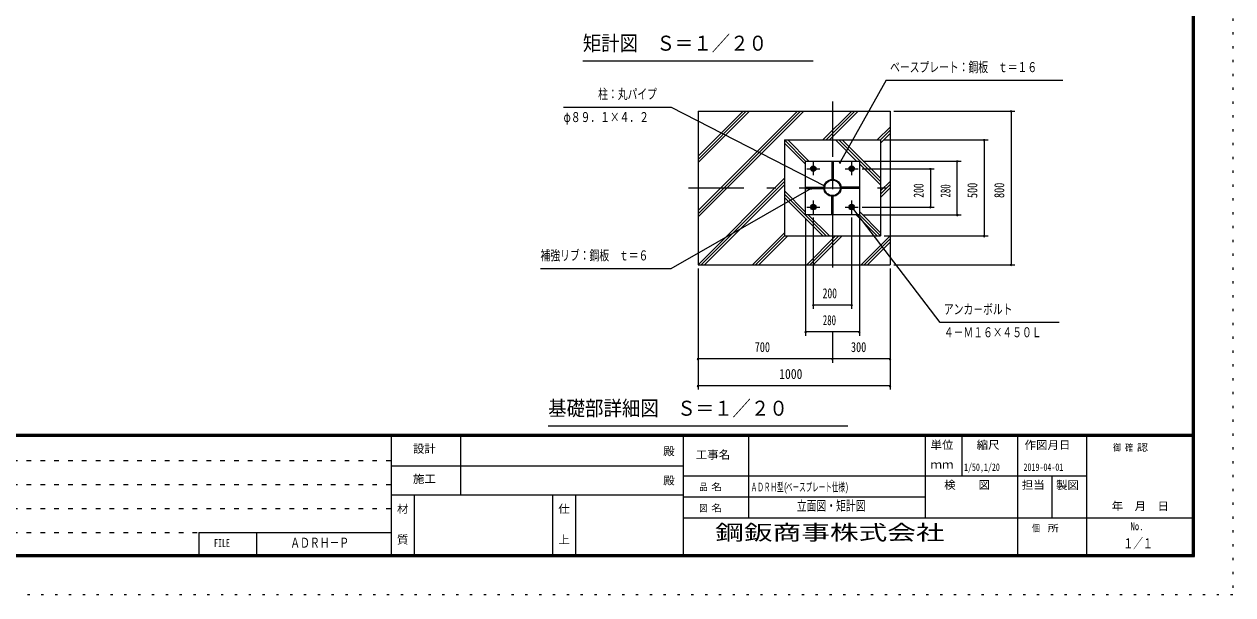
# Model space of a CAD drawing. Units: millimetres, scale not verified, with parts at other scales. Extents: x -25342 to 25343, y -10500 to 10500.
# Drawn here: x 9610 to 25343, y -10500 to -3075 of the extents above; entities that cross this region are included whole.
import ezdxf
from ezdxf.enums import TextEntityAlignment as Align

# ---------------------------------------------------------------- set-up
doc = ezdxf.new("R2010")
doc.units = ezdxf.units.MM
doc.header["$LTSCALE"] = 60
for name, pattern in [('USER1', [3, 1, -2]), ('USER3', [24, 12, -5, 2, -5]), ('USER4', [3, 0.5, -2.5])]:
    doc.linetypes.add(name, pattern=pattern)
doc.layers.add('0-1_0-F1TEXT', color=7, linetype='Continuous')
doc.layers.add('0-E_2-5DIM', color=7, linetype='Continuous')
for name, color, linetype, lineweight in [('0-6_2-02BOLD', 7, 'Continuous', 18), ('0-8_2-22CENTER', 3, 'USER3', 18), ('0-9_2-42THIN', 4, 'Continuous', 18), ('0-A_2-52DIM', 3, 'Continuous', 18), ('0-B_2-62HATCH', 2, 'Continuous', 18), ('0-C_F-F1PAPER', 5, 'Continuous', 18), ('0-D_F-E_J_ADD', 5, 'USER4', 18)]:
    doc.layers.add(name, color=color, linetype=linetype, lineweight=lineweight)
doc.styles.add('ＭＳ ゴシック', font='')
doc.styles.get('ＭＳ ゴシック').set_extended_font_data('MS Gothic')

msp = doc.modelspace()

# ---------------------------------------------------------------- linework, layer by layer
at = {"layer": '0-6_2-02BOLD'}
for p, q in [((18381.19, -4205.07), (20881.19, -4205.07)), ((18381.19, -4205.07), (18381.19, -6205.07)), ((20881.19, -4205.07), (20881.19, -6205.07)), ((19506.19, -4580.07), (19506.19, -5830.07)), ((19781.19, -4855.07), (20481.19, -4855.07)), ((19781.19, -5555.07), (19781.19, -4855.07)), ((20123.69, -4856.19), (20123.69, -5093.69)), ((20481.19, -4855.07), (20481.19, -5555.07)), ((19868.92, -4933.82), (19856.66, -4955.07)), ((19856.66, -4955.07), (19868.92, -4976.32)), ((19868.92, -4976.32), (19893.46, -4976.32)), ((20368.92, -4933.82), (20393.46, -4933.82)), ((20368.92, -4976.32), (20393.46, -4976.32)), ((20393.46, -4933.82), (20405.73, -4955.07)), ((20405.73, -4955.07), (20393.46, -4976.32)), ((20123.69, -5043.69), (20138.69, -5043.69)), ((20123.69, -5093.69), (20138.69, -5093.69)), ((19782.32, -5212.57), (20019.82, -5212.57)), ((19969.82, -5212.57), (19969.82, -5197.57)), ((20019.82, -5212.57), (20019.82, -5197.57)), ((20123.69, -5553.94), (20123.69, -5316.44)), ((20480.06, -5197.57), (20242.57, -5197.57)), ((20242.57, -5197.57), (20242.57, -5212.57)), ((20292.57, -5197.57), (20292.57, -5212.57)), ((19868.92, -5433.82), (19893.46, -5433.82)), ((19893.46, -5433.82), (19905.73, -5455.07)), ((19905.73, -5455.07), (19893.46, -5476.32)), ((20138.69, -5366.44), (20123.69, -5366.44)), ((20368.92, -5433.82), (20393.46, -5433.82)), ((20368.92, -5476.32), (20393.46, -5476.32)), ((20393.46, -5433.82), (20405.73, -5455.07)), ((20405.73, -5455.07), (20393.46, -5476.32)), ((20481.19, -5555.07), (19781.19, -5555.07)), ((20138.69, -5553.94), (20123.69, -5553.94)), ((19506.19, -5830.07), (20756.19, -5830.07)), ((18381.19, -6205.07), (20881.19, -6205.07))]:
    msp.add_line(p, q, dxfattribs=at)
for points in [[(19506.19, -4580.07), (20756.19, -4580.07), (20756.19, -5830.07)], [(20123.69, -4856.19), (20138.69, -4856.19), (20138.69, -5093.69)], [(19868.92, -4933.82), (19893.46, -4933.82), (19905.73, -4955.07), (19893.46, -4976.32)], [(20368.92, -4933.82), (20356.65, -4955.07), (20368.92, -4976.32)], [(19782.32, -5212.57), (19782.32, -5197.57), (20019.82, -5197.57)], [(20138.69, -5553.94), (20138.69, -5316.44), (20123.69, -5316.44)], [(20480.06, -5197.57), (20480.06, -5212.57), (20242.57, -5212.57)], [(19868.92, -5433.82), (19856.66, -5455.07), (19868.92, -5476.32), (19893.46, -5476.32)], [(20368.92, -5433.82), (20356.65, -5455.07), (20368.92, -5476.32)]]:
    msp.add_lwpolyline(points, dxfattribs=at)
for centre, radius in [((19881.19, -4955.07), 35), ((19881.19, -4955.07), 26.88), ((19881.19, -4955.07), 20.62), ((19881.19, -4955.07), 15), ((20381.19, -4955.07), 35), ((20381.19, -4955.07), 26.88), ((20381.19, -4955.07), 20.62), ((20381.19, -4955.07), 15), ((20131.19, -5205.07), 111.38), ((20131.19, -5205.07), 100.88), ((19881.19, -5455.07), 35), ((19881.19, -5455.07), 26.88), ((19881.19, -5455.07), 20.62), ((19881.19, -5455.07), 15), ((20381.19, -5455.07), 35), ((20381.19, -5455.07), 26.88), ((20381.19, -5455.07), 20.62), ((20381.19, -5455.07), 15)]:
    msp.add_circle(centre, radius, dxfattribs=at)
at = {"layer": '0-8_2-22CENTER'}
for p, q in [((20131.19, -4080.07), (20131.19, -6330.07)), ((19881.19, -4869.71), (19881.19, -5040.43)), ((20381.19, -4869.71), (20381.19, -5040.43)), ((19795.83, -4955.07), (19966.55, -4955.07)), ((20295.83, -4955.07), (20466.55, -4955.07)), ((18256.19, -5205.07), (21006.19, -5205.07)), ((19795.83, -5455.07), (19966.55, -5455.07)), ((19881.19, -5369.71), (19881.19, -5540.43)), ((20295.83, -5455.07), (20466.55, -5455.07)), ((20381.19, -5369.71), (20381.19, -5540.43))]:
    msp.add_line(p, q, dxfattribs=at)
at = {"layer": '0-9_2-42THIN'}
for centre in [(19881.19, -4955.07), (20381.19, -4955.07), (19881.19, -5455.07), (20381.19, -5455.07)]:
    msp.add_circle(centre, 11.25, dxfattribs=at)
at = {"layer": '0-A_2-52DIM'}
for p, q in [((19881.19, -3555.07), (16881.19, -3555.07)), ((20831.19, -3805.07), (20229.97, -4871.48)), ((20831.19, -3805.07), (23131.2, -3805.07)), ((16631.19, -4155.07), (18031.19, -4155.07)), ((18031.19, -4155.07), (20027.73, -5179.76)), ((20931.19, -4205.07), (22506.19, -4205.07)), ((22466.19, -4205.07), (22446.19, -4205.07)), ((22456.19, -4205.07), (22456.19, -6205.07)), ((20806.19, -4580.07), (22156.19, -4580.07)), ((22116.19, -4580.07), (22096.19, -4580.07)), ((22106.19, -4580.07), (22106.19, -5830.07)), ((20239.97, -4871.48), (20219.97, -4871.48)), ((20531.19, -4855.07), (21806.19, -4855.07)), ((21766.19, -4855.07), (21746.19, -4855.07)), ((21756.19, -5555.07), (21756.19, -4855.07)), ((20516.55, -4955.07), (21456.19, -4955.07)), ((21416.19, -4955.07), (21396.19, -4955.07)), ((21406.19, -4955.07), (21406.19, -5455.07)), ((20037.73, -5179.76), (20017.73, -5179.76)), ((18031.19, -6255.07), (19856.28, -5209.02)), ((19866.28, -5209.02), (19846.28, -5209.02)), ((20405.31, -5467.87), (20385.31, -5467.87)), ((21531.19, -6955.07), (20395.31, -5467.87)), ((20516.55, -5455.07), (21456.19, -5455.07)), ((21416.19, -5455.07), (21396.19, -5455.07)), ((19781.19, -5605.07), (19781.19, -7130.07)), ((19881.19, -5590.43), (19881.19, -6780.07)), ((20381.19, -5590.43), (20381.19, -6780.07)), ((20481.19, -5605.07), (20481.19, -7130.07)), ((20531.19, -5555.07), (21806.19, -5555.07)), ((21766.19, -5555.07), (21746.19, -5555.07)), ((20806.19, -5830.07), (22156.19, -5830.07)), ((22116.19, -5830.07), (22096.19, -5830.07)), ((16331.19, -6255.07), (18031.19, -6255.07)), ((18381.19, -6255.07), (18381.19, -7830.07)), ((20881.19, -6255.07), (20881.19, -7830.07)), ((20931.19, -6205.07), (22506.19, -6205.07)), ((22466.19, -6205.07), (22446.19, -6205.07)), ((19891.19, -6730.07), (19871.19, -6730.07)), ((20381.19, -6730.07), (19881.19, -6730.07)), ((20391.19, -6730.07), (20371.19, -6730.07)), ((23081.19, -6955.07), (21531.19, -6955.07)), ((19791.19, -7080.07), (19771.19, -7080.07)), ((20481.19, -7080.07), (19781.19, -7080.07)), ((20131.19, -7080.07), (20131.19, -7480.07)), ((20491.19, -7080.07), (20471.19, -7080.07)), ((18391.19, -7430.07), (18371.19, -7430.07)), ((20881.19, -7430.07), (18381.19, -7430.07)), ((20141.19, -7430.07), (20121.19, -7430.07)), ((20891.19, -7430.07), (20871.19, -7430.07)), ((18391.19, -7780.07), (18371.19, -7780.07)), ((20881.19, -7780.07), (18381.19, -7780.07)), ((20891.19, -7780.07), (20871.19, -7780.07)), ((20331.19, -8305.07), (16431.19, -8305.07))]:
    msp.add_line(p, q, dxfattribs=at)
for centre in [(22456.19, -4205.07), (22106.19, -4580.07), (20229.97, -4871.48), (21756.19, -4855.07), (21406.19, -4955.07), (20027.73, -5179.76), (19856.28, -5209.02), (20395.31, -5467.87), (21406.19, -5455.07), (21756.19, -5555.07), (22106.19, -5830.07), (22456.19, -6205.07), (19881.19, -6730.07), (20381.19, -6730.07), (19781.19, -7080.07), (20481.19, -7080.07), (18381.19, -7430.07), (20131.19, -7430.07), (20881.19, -7430.07), (18381.19, -7780.07), (20881.19, -7780.07)]:
    msp.add_arc(centre, 10, 180, 0, dxfattribs=at)
at = {"layer": '0-B_2-62HATCH'}
for p, q in [((18381.19, -5583.28), (19759.4, -4205.07)), ((18381.19, -5540.86), (19716.98, -4205.07)), ((18381.19, -5498.43), (19674.55, -4205.07)), ((18381.19, -4876.18), (19052.3, -4205.07)), ((18381.19, -4833.75), (19009.87, -4205.07)), ((18381.19, -4791.32), (18967.44, -4205.07)), ((20006.66, -4580.07), (20381.66, -4205.07)), ((20049.09, -4580.07), (20424.09, -4205.07)), ((20091.51, -4580.07), (20466.51, -4205.07)), ((20713.76, -4580.07), (20881.19, -4412.64)), ((20756.19, -4580.07), (20881.19, -4455.07)), ((20756.19, -4622.5), (20881.19, -4497.5)), ((19506.19, -4580.07), (19781.19, -4855.07)), ((19506.19, -4622.49), (19781.19, -4897.5)), ((19548.62, -4580.07), (19823.62, -4855.07)), ((20170.87, -4580.07), (20445.87, -4855.07)), ((20213.3, -4580.07), (20756.19, -5122.96)), ((20255.72, -4580.07), (20756.19, -5080.53)), ((20481.19, -4890.39), (20756.19, -5165.39)), ((18381.66, -6205.07), (19506.19, -5080.54)), ((18424.09, -6205.07), (19506.19, -5122.96)), ((18466.51, -6205.07), (19506.19, -5165.39)), ((20756.19, -5244.75), (20881.19, -5119.75)), ((20756.19, -5287.18), (20881.19, -5162.18)), ((19506.19, -5244.75), (19781.19, -5519.75)), ((19506.19, -5287.17), (20049.08, -5830.07)), ((19506.19, -5329.6), (20006.65, -5830.07)), ((20756.19, -5329.6), (20881.19, -5204.6)), ((19816.51, -5555.07), (20091.51, -5830.07)), ((20438.77, -5555.07), (20713.76, -5830.07)), ((20481.19, -5512.64), (20756.19, -5787.64)), ((20481.19, -5555.07), (20756.19, -5830.07)), ((19088.77, -6205.07), (19506.19, -5787.64)), ((19131.19, -6205.07), (19506.19, -5830.07)), ((19173.62, -6205.07), (19548.62, -5830.07)), ((19795.87, -6205.07), (20170.87, -5830.07)), ((19838.3, -6205.07), (20213.3, -5830.07)), ((19880.72, -6205.07), (20255.73, -5830.07)), ((20502.98, -6205.07), (20881.19, -5826.86)), ((20545.41, -6205.07), (20881.19, -5869.28)), ((20587.84, -6205.07), (20881.19, -5911.71))]:
    msp.add_line(p, q, dxfattribs=at)
at = {"layer": '0-C_F-F1PAPER'}
for p, q in [((24817.6, -9975), (24817.6, 10075)), ((24827.6, -9985), (24827.6, 10085)), ((24832.6, -9990), (24832.6, 10090)), ((24837.6, -9995), (24837.6, 10095)), ((24840.1, -9997.5), (24840.1, 10097.5)), ((24817.6, -8415), (-3832.4, -8415)), ((24817.6, -8417.5), (-3832.4, -8417.5)), ((24817.6, -8420), (-3832.4, -8420)), ((24817.6, -8422.5), (-3832.4, -8422.5)), ((24817.6, -8425), (-3832.4, -8425)), ((24817.6, -8427.5), (-3832.4, -8427.5)), ((24817.6, -8430), (-3832.4, -8430)), ((24817.6, -8432.5), (-3832.4, -8432.5)), ((24817.6, -8435), (-3832.4, -8435)), ((24817.6, -8437.5), (-3832.4, -8437.5)), ((24817.6, -8440), (-3832.4, -8440)), ((14392.61, -10000), (14392.61, -8440)), ((15292.61, -9200), (15292.61, -8440)), ((18192.61, -10000), (18192.61, -8440)), ((19042.61, -9500), (19042.61, -8440)), ((21342.61, -9500), (21342.61, -8440)), ((21817.61, -8950), (21817.61, -8440)), ((22542.61, -10000), (22542.61, -8440)), ((23442.61, -10000), (23442.61, -8440)), ((14392.61, -8820), (18192.61, -8820)), ((18192.61, -8950), (23442.61, -8950)), ((22992.6, -9500), (22992.6, -8950)), ((14392.61, -9200), (18192.61, -9200)), ((14692.6, -10000), (14692.6, -9200)), ((16492.6, -10000), (16492.6, -9200)), ((16792.6, -10000), (16792.6, -9200)), ((18192.61, -9225), (21342.61, -9225)), ((18192.61, -9500), (24842.6, -9500)), ((11884.61, -9688), (14392.61, -9688)), ((11884.61, -9688), (11884.61, -10000)), ((12634.61, -9688), (12634.61, -10000)), ((-3854.9, -9997.5), (24840.1, -9997.5)), ((-3852.4, -9995), (24837.6, -9995)), ((-3847.4, -9990), (24832.6, -9990)), ((-3842.4, -9985), (24827.6, -9985)), ((-3832.4, -9975), (24817.6, -9975))]:
    msp.add_line(p, q, dxfattribs=at)
at = {"layer": '0-C_F-F1PAPER', "color": 6, "linetype": 'USER1'}
for p, q in [((-3857.4, -8752), (14392.61, -8752)), ((-3857.4, -9064), (14392.61, -9064)), ((-3857.4, -9376), (14392.61, -9376)), ((-3857.4, -9688), (11884.61, -9688))]:
    msp.add_line(p, q, dxfattribs=at)
at = {"layer": '0-C_F-F1PAPER'}
for points in [[(-3857.4, -10000), (24842.6, -10000), (24842.6, 10100)], [(-3849.9, 10092.5), (-3849.9, -9992.5), (24835.1, -9992.5), (24835.1, 10092.5)], [(-3844.9, 10087.5), (-3844.9, -9987.5), (24830.1, -9987.5), (24830.1, 10087.5)], [(-3839.9, 10082.5), (-3839.9, -9982.5), (24825.1, -9982.5), (24825.1, 10082.5)], [(-3837.4, 10080), (-3837.4, -9980), (24822.6, -9980), (24822.6, 10080)], [(-3834.9, 10077.5), (-3834.9, -9977.5), (24820.1, -9977.5), (24820.1, 10077.5)]]:
    msp.add_lwpolyline(points, dxfattribs=at)
at = {"layer": '0-D_F-E_J_ADD'}
for p, q in [((25342.6, 10500), (25342.6, -10500)), ((25342.6, -10500), (-4357.4, -10500))]:
    msp.add_line(p, q, dxfattribs=at)

# ---------------------------------------------------------------- texts
at = {"layer": '0-1_0-F1TEXT', "style": 'ＭＳ ゴシック'}
for s, height, width, p in [('1/50,1/20', 97.68, 0.65, (21843.79, -8916.7)), ('2019-04-01', 97.68, 0.65, (22617.6, -8916.7)), ('ＡＤＲＨ型(', 110.7, 0.55, (19067.6, -9187.5)), ('ベースプレート仕様)', 110.7, 0.55, (19526.88, -9187.5)), ('立面図・矩計図', 130.2, 0.7, (19667.61, -9444.74)), ('１／１', 130.2, 0.7, (23917.6, -9934.49)), ('ＡＤＲＨ－Ｐ', 130.2, 0.7, (13074.19, -9926.24))]:
    msp.add_text(s, height=height, dxfattribs=dict(at, width=width)).set_placement(p, align=Align.BOTTOM_LEFT)
at = {"layer": '0-A_2-52DIM', "color": 7, "style": 'ＭＳ ゴシック'}
for s, height, width, p in [('矩計図\u3000Ｓ＝１／２０', 195.4, 0.9, (16881.19, -3478.42)), ('ベースプレート：鋼板\u3000ｔ＝１６', 130.2, 0.7, (20881.2, -3737.31)), ('柱：丸パイプ', 130.2, 0.7, (17081.19, -4087.3)), ('φ８９．１×４．２', 130.2, 0.7, (16631.19, -4387.31)), ('補強リブ：鋼板\u3000ｔ＝６', 130.2, 0.7, (16331.19, -6187.3)), ('200', 130.2, 0.7, (20003.93, -6680.07)), ('アンカ－ボルト', 130.2, 0.7, (21581.19, -6887.3)), ('280', 130.2, 0.65, (20005.24, -7030.07)), ('４－Ｍ１６×４５０Ｌ', 130.2, 0.7, (21581.19, -7187.31)), ('700', 130.2, 0.75, (19119.19, -7380.07)), ('300', 130.2, 0.75, (20372.09, -7380.07)), ('1000', 130.2, 0.85, (19438.38, -7730.07)), ('基礎部詳細図\u3000Ｓ＝１／２０', 195.4, 0.9, (16431.19, -8228.42))]:
    msp.add_text(s, height=height, dxfattribs=dict(at, width=width)).set_placement(p, align=Align.BOTTOM_LEFT)
for s, width, p in [('200', 0.7, (21356.19, -5332.33)), ('280', 0.65, (21706.19, -5331.01)), ('500', 0.75, (22056.19, -5337.51)), ('800', 0.75, (22406.19, -5336.47))]:
    msp.add_text(s, height=130.2, rotation=90, dxfattribs=dict(at, width=width)).set_placement(p, align=Align.BOTTOM_LEFT)
at = {"layer": '0-C_F-F1PAPER', "color": 7, "style": 'ＭＳ ゴシック'}
for s, height, width, p in [('単位', 104.2, 1.05, (21407.61, -8633.29)), ('縮尺', 104.2, 1.05, (22007.61, -8633.29)), ('作図月日', 104.2, 1.05, (22631.5, -8634.31)), ('設計', 104.2, 1.05, (14670.11, -8683.83)), ('殿', 104.2, 1.05, (17927.6, -8715.79)), ('工事名', 104.2, 1.05, (18352.6, -8760.79)), ('御 ', 88.56, 0.85, (23785.36, -8654.43)), ('確 ', 88.56, 0.85, (23939.74, -8654.43)), ('認', 88.56, 1.2, (24094.13, -8654.43)), ('ｍｍ', 104.2, 1.05, (21407.61, -8888.29)), ('施工', 104.2, 1.05, (14670.11, -9075.79)), ('殿', 104.2, 1.05, (17927.6, -9095.79)), ('品 ', 88.56, 0.85, (18398.86, -9167.5)), ('名', 88.56, 1.2, (18553.24, -9167.5)), ('検\u3000\u3000図', 104.2, 1.05, (21585.11, -9153.29)), ('担当', 104.2, 1.05, (22595.11, -9153.29)), ('製図', 104.2, 1.05, (23041.09, -9155.74)), ('\u3000年\u3000月\u3000日', 104.2, 1.05, (23616.34, -9430.22)), ('材', 104.2, 1.05, (14462.61, -9465.79)), ('仕', 104.2, 1.05, (16562.6, -9465.79)), ('図 ', 88.56, 0.85, (18398.86, -9442.5)), ('名', 88.56, 1.2, (18553.24, -9442.5)), ('個  ', 88.56, 0.85, (22727.61, -9705)), ('所', 88.56, 1.2, (22933.45, -9705)), ('No.', 104.2, 0.8, (24010.11, -9690.79)), ('質', 104.2, 1.05, (14462.61, -9865.79)), ('上', 104.2, 1.05, (16562.6, -9865.79)), ('FILE', 104.2, 0.7, (12080.86, -9909.79))]:
    msp.add_text(s, height=height, dxfattribs=dict(at, width=width)).set_placement(p, align=Align.BOTTOM_LEFT)
at = {"layer": '0-E_2-5DIM', "style": 'ＭＳ ゴシック', "width": 1.4}
msp.add_text('鋼鈑商事株式会社', height=195.4, dxfattribs=at).set_placement((18605.82, -9845.37), align=Align.BOTTOM_LEFT)

doc.saveas('drawing.dxf')
